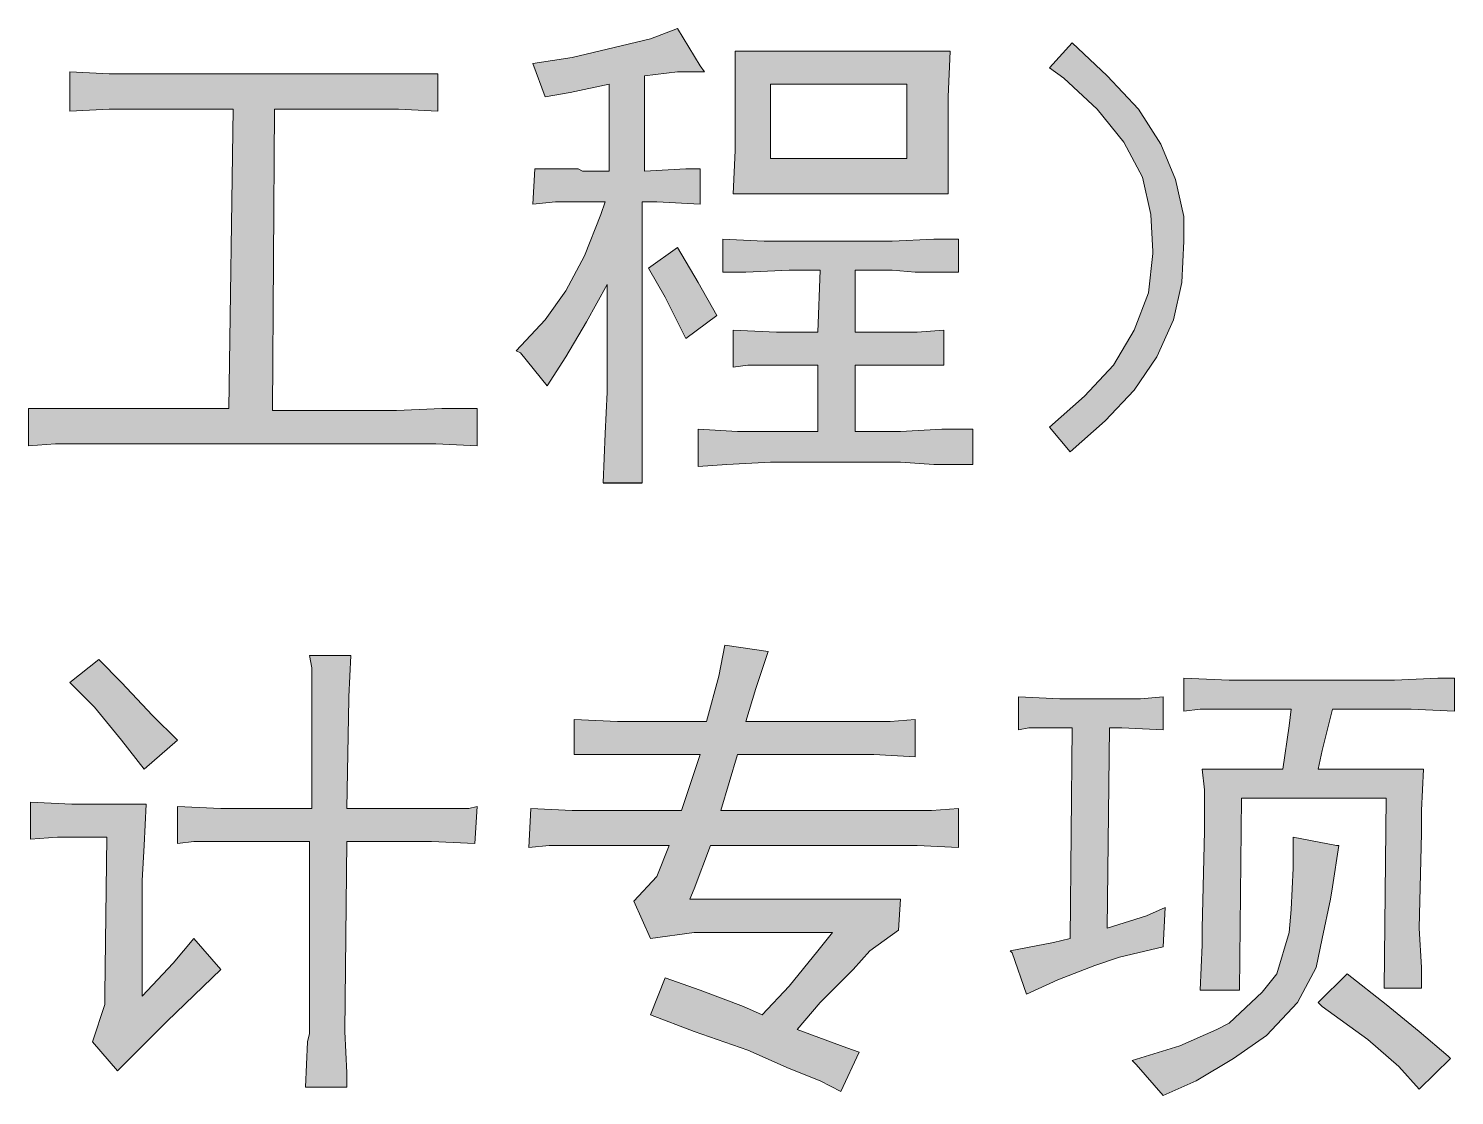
# Model space of a CAD drawing. Extents: x 36524600 to 36525730, y 2746759 to 2747713.
# Drawn here: x 36525602.27 to 36525607.53, y 2746795.52 to 2746799.45 of the extents above; entities that cross this region are included whole.
import ezdxf

# ---------------------------------------------------------------- set-up
doc = ezdxf.new("R2010")
doc.units = 0
doc.header["$LTSCALE"] = 1000
doc.header["$MEASUREMENT"] = 0
doc.layers.add('A0-13 图框-细线', color=7, linetype='Continuous')
doc.layers.add('A0-24 图框-填充', color=7, linetype='Continuous')

# ---------------------------------------------------------------- blocks, each defined once
blk = doc.blocks.new('LOGO资质4')
at = {"layer": 'A0-24 图框-填充'}
h = blk.add_hatch(color=256, dxfattribs=at)
h.dxf.hatch_style = 1
h.paths.add_polyline_path([(4299.1, 1242.4), (4299.1, 1259.1), (4299.1, 1291.2), (4299.1, 1314), (4300.6, 1347.6), (4142, 1347.6), (4142, 1323.2), (4142, 1294.2), (4142, 1274.4), (4140.5, 1242.4)])
h.paths.add_polyline_path([(4168, 1268.3), (4168, 1323.2), (4268.6, 1323.2), (4268.6, 1268.3)], flags=16)
h.paths.add_polyline_path([(4230.5, 1186), (4257.9, 1186), (4274.7, 1184.4), (4306.7, 1184.4), (4306.7, 1208.8), (4288.4, 1208.8), (4257.9, 1207.3), (4181.7, 1207.3), (4163.4, 1207.3), (4132.9, 1208.8), (4132.9, 1184.4), (4149.7, 1184.4), (4181.7, 1186), (4204.6, 1186), (4203, 1140.2), (4183.2, 1140.2), (4172.5, 1140.2), (4140.5, 1141.7), (4140.5, 1114.3), (4151.2, 1115.8), (4183.2, 1115.8), (4203, 1115.8), (4203, 1067), (4169.5, 1067), (4143.6, 1067), (4114.6, 1068.6), (4114.6, 1041.1), (4135.9, 1042.6), (4168, 1044.2), (4264, 1044.2), (4288.4, 1042.6), (4317.4, 1042.6), (4317.4, 1068.6), (4294.5, 1068.6), (4264, 1067), (4230.5, 1067), (4230.5, 1115.8), (4250.3, 1115.8), (4261, 1115.8), (4296, 1115.8), (4296, 1141.7), (4276.2, 1140.2), (4245.7, 1140.2), (4230.5, 1140.2)])
h.paths.add_polyline_path([(4073.4, 1236.3), (4084.1, 1236.3), (4116.1, 1234.7), (4116.1, 1260.7), (4105.5, 1260.7), (4075, 1259.1), (4075, 1329.3), (4099.4, 1332.3), (4119.2, 1332.3), (4116.1, 1336.9), (4099.4, 1364.3), (4079.5, 1356.7), (4047.5, 1349.1), (4021.6, 1343), (3992.6, 1338.4), (4001.8, 1314), (4020.1, 1317.1), (4049, 1323.2), (4049, 1259.1), (4029.2, 1259.1), (4026.2, 1260.7), (3994.2, 1260.7), (3992.6, 1234.7), (4009.4, 1236.3), (4046, 1236.3), (4042.9, 1227.1), (4030.7, 1196.6), (4017, 1170.7), (4001.8, 1149.4), (3980.4, 1126.5), (3983.5, 1125), (4003.3, 1100.6), (4017, 1121.9), (4032.3, 1147.8), (4047.5, 1175.3), (4047.5, 1111.2), (4047.5, 1096), (4046, 1065.5), (4044.5, 1028.9), (4073.4, 1028.9), (4073.4, 1054.8), (4073.4, 1086.9), (4073.4, 1112.8)])
h.paths.add_polyline_path([(4114.6, 1176.8), (4099.4, 1202.7), (4078, 1187.5), (4090.2, 1166.1), (4105.5, 1135.6), (4128.3, 1152.4)])
h = blk.add_hatch(color=256, dxfattribs=at)
h.dxf.hatch_style = 1
h.paths.add_polyline_path([(4436.3, 1097.5), (4453.1, 1121.9), (4465.3, 1149.4), (4471.4, 1176.8), (4472.9, 1207.3), (4472.9, 1225.6), (4466.8, 1253), (4456.1, 1279), (4439.4, 1304.9), (4416.5, 1329.3), (4390.6, 1353.7), (4373.8, 1335.4), (4384.5, 1327.8), (4408.9, 1304.9), (4428.7, 1280.5), (4442.4, 1254.6), (4448.5, 1227.1), (4450.1, 1198.7), (4447, 1169.2), (4436.3, 1141.7), (4421.1, 1115.8), (4399.7, 1093), (4373.8, 1070.1), (4389, 1051.8), (4415, 1074.7)])
h = blk.add_hatch(color=256, dxfattribs=at)
h.dxf.hatch_style = 1
h.paths.add_polyline_path([(3893.5, 1057.9), (3921, 1057.9), (3951.5, 1056.4), (3951.5, 1083.8), (3925.5, 1083.8), (3892, 1082.3), (3800.5, 1082.3), (3802, 1304.9), (3860, 1304.9), (3893.5, 1304.9), (3922.5, 1303.4), (3922.5, 1330.8), (3893.5, 1330.8), (3861.5, 1330.8), (3715.1, 1330.8), (3713.6, 1330.8), (3680.1, 1330.8), (3651.1, 1332.3), (3651.1, 1303.4), (3680.1, 1304.9), (3715.1, 1304.9), (3771.5, 1304.9), (3768.5, 1083.8), (3675.5, 1083.8), (3649.6, 1083.8), (3620.6, 1083.8), (3620.6, 1056.4), (3640.4, 1057.9), (3674, 1057.9)])
h = blk.add_hatch(color=256, dxfattribs=at)
h.dxf.hatch_style = 1
h.paths.add_polyline_path([(4306.7, 788.7), (4286.9, 787.2), (4256.4, 787.2), (4131.4, 787.2), (4143.6, 828.4), (4225.9, 828.4), (4244.2, 828.4), (4274.7, 826.8), (4274.7, 854.3), (4256.4, 852.8), (4225.9, 852.8), (4149.7, 852.8), (4157.3, 877.2), (4166.4, 904.6), (4134.4, 909.2), (4129.9, 886.3), (4120.7, 852.8), (4061.2, 852.8), (4055.1, 852.8), (4023.1, 854.3), (4023.1, 828.4), (4029.2, 828.4), (4061.2, 828.4), (4116.1, 828.4), (4102.4, 787.2), (4038.4, 787.2), (4021.6, 787.2), (3991.1, 788.7), (3989.6, 759.8), (4004.8, 761.3), (4038.4, 761.3), (4093.3, 761.3), (4084.1, 738.4), (4067.3, 720.1), (4079.5, 692.7), (4111.6, 697.2), (4213.7, 697.2), (4203, 683.5), (4181.7, 657.6), (4161.9, 636.3), (4148.1, 642.4), (4116.1, 654.6), (4090.2, 663.7), (4079.5, 636.3), (4111.6, 624.1), (4151.2, 610.3), (4181.7, 596.6), (4204.6, 587.5), (4219.8, 579.8), (4233.5, 608.8), (4224.4, 611.9), (4187.8, 625.6), (4204.6, 645.4), (4229, 669.8), (4241.2, 683.5), (4262.5, 698.8), (4264, 721.6), (4108.5, 721.6), (4111.6, 729.3), (4123.8, 761.3), (4257.9, 761.3), (4276.2, 761.3), (4306.7, 759.8)])
h.paths.add_polyline_path([(4459.2, 715.5), (4445.5, 709.4), (4416.5, 700.3), (4418, 848.2), (4427.2, 848.2), (4457.7, 846.7), (4457.7, 871.1), (4440.9, 869.5), (4405.8, 869.5), (4381.4, 869.5), (4350.9, 871.1), (4350.9, 846.7), (4358.6, 848.2), (4390.6, 848.2), (4389, 692.7), (4376.9, 689.6), (4344.8, 683.5), (4346.4, 682), (4357, 651.5), (4379.9, 662.2), (4407.3, 672.8), (4425.6, 678.9), (4457.7, 686.6)])
h.paths.add_polyline_path([(4649.8, 817.7), (4572, 817.7), (4575.1, 831.4), (4582.7, 861.9), (4626.9, 861.9), (4640.6, 861.9), (4672.6, 860.4), (4672.6, 884.8), (4660.4, 884.8), (4628.4, 883.3), (4517.1, 883.3), (4506.4, 883.3), (4472.9, 884.8), (4472.9, 860.4), (4485.1, 861.9), (4517.1, 861.9), (4552.2, 861.9), (4550.7, 849.7), (4546.1, 817.7), (4486.6, 817.7), (4488.2, 802.4), (4488.2, 772), (4486.6, 700.3), (4486.6, 688.1), (4485.1, 654.6), (4514.1, 654.6), (4515.6, 796.3), (4622.3, 796.3), (4620.8, 656.1), (4648.2, 656.1), (4648.2, 671.3), (4646.7, 700.3), (4648.2, 770.4), (4648.2, 787.2)])
h.paths.add_polyline_path([(4587.3, 761.3), (4585.7, 761.3), (4553.7, 767.4), (4553.7, 744.5), (4552.2, 714), (4550.7, 697.2), (4541.5, 666.7), (4530.8, 653), (4506.4, 630.2), (4497.3, 625.6), (4469.9, 613.4), (4434.8, 602.7), (4437.8, 599.7), (4457.7, 576.8), (4482.1, 587.5), (4509.5, 604.2), (4533.9, 621), (4556.8, 645.4), (4570.5, 671.3), (4575.1, 692.7), (4581.2, 721.6), (4582.7, 730.8)])
h.paths.add_polyline_path([(4646.7, 624.1), (4622.3, 643.9), (4593.4, 666.7), (4572, 645.4), (4575.1, 642.4), (4608.6, 618), (4631.5, 598.1), (4646.7, 581.4), (4669.6, 604.2), (4668.1, 605.8)])
h = blk.add_hatch(color=256, dxfattribs=at)
h.dxf.hatch_style = 1
h.paths.add_polyline_path([(3704.5, 650), (3704.5, 735.4), (3706, 761.3), (3707.5, 791.8), (3652.6, 791.8), (3622.1, 793.3), (3622.1, 765.9), (3641.9, 767.4), (3678.5, 767.4), (3677, 651.5), (3677, 643.9), (3667.9, 616.4), (3686.2, 595.1), (3699.9, 608.8), (3722.8, 631.7), (3762.4, 669.8), (3742.6, 692.7), (3727.3, 674.4)])
h.paths.add_polyline_path([(3689.2, 839), (3706, 817.7), (3730.4, 839), (3712.1, 857.3), (3689.2, 881.7), (3672.4, 898.5), (3651.1, 881.7), (3669.4, 863.4)])
h.paths.add_polyline_path([(3855.4, 788.7), (3856.9, 869.5), (3856.9, 871.1), (3858.5, 901.6), (3828, 901.6), (3829.5, 892.4), (3829.5, 858.9), (3829.5, 788.7), (3770, 788.7), (3762.4, 788.7), (3730.4, 790.2), (3730.4, 762.8), (3742.6, 764.3), (3773.1, 764.3), (3828, 764.3), (3828, 622.5), (3826.4, 616.4), (3824.9, 582.9), (3855.4, 582.9), (3855.4, 593.6), (3853.9, 624.1), (3855.4, 764.3), (3914.9, 764.3), (3917.9, 764.3), (3949.9, 762.8), (3951.5, 790.2), (3945.4, 788.7), (3913.3, 788.7)])
at = {"layer": 'A0-13 图框-细线', "lineweight": 0}
for p, q in [((4099.4, 1364.3), (4079.5, 1356.7)), ((4116.1, 1336.9), (4099.4, 1364.3)), ((4047.5, 1349.1), (4021.6, 1343)), ((4079.5, 1356.7), (4047.5, 1349.1)), ((4300.6, 1347.6), (4142, 1347.6)), ((4142, 1347.6), (4142, 1323.2)), ((4299.1, 1314), (4300.6, 1347.6)), ((4390.6, 1353.7), (4373.8, 1335.4)), ((4416.5, 1329.3), (4390.6, 1353.7)), ((4021.6, 1343), (3992.6, 1338.4)), ((3992.6, 1338.4), (4001.8, 1314)), ((4119.2, 1332.3), (4116.1, 1336.9)), ((3651.1, 1332.3), (3651.1, 1303.4)), ((3680.1, 1330.8), (3651.1, 1332.3)), ((3713.6, 1330.8), (3680.1, 1330.8)), ((3715.1, 1330.8), (3713.6, 1330.8)), ((3861.5, 1330.8), (3715.1, 1330.8)), ((3893.5, 1330.8), (3861.5, 1330.8)), ((3922.5, 1330.8), (3893.5, 1330.8)), ((3922.5, 1303.4), (3922.5, 1330.8)), ((4075, 1329.3), (4099.4, 1332.3)), ((4075, 1259.1), (4075, 1329.3)), ((4099.4, 1332.3), (4119.2, 1332.3)), ((4373.8, 1335.4), (4384.5, 1327.8)), ((4384.5, 1327.8), (4408.9, 1304.9)), ((4439.4, 1304.9), (4416.5, 1329.3)), ((4001.8, 1314), (4020.1, 1317.1)), ((4020.1, 1317.1), (4049, 1323.2)), ((4049, 1323.2), (4049, 1259.1)), ((4142, 1323.2), (4142, 1294.2)), ((4168, 1268.3), (4168, 1323.2)), ((4168, 1323.2), (4268.6, 1323.2)), ((4268.6, 1323.2), (4268.6, 1268.3)), ((3651.1, 1303.4), (3680.1, 1304.9)), ((3680.1, 1304.9), (3715.1, 1304.9)), ((3715.1, 1304.9), (3771.5, 1304.9)), ((3771.5, 1304.9), (3768.5, 1083.8)), ((3800.5, 1082.3), (3802, 1304.9)), ((3802, 1304.9), (3860, 1304.9)), ((3860, 1304.9), (3893.5, 1304.9)), ((3893.5, 1304.9), (3922.5, 1303.4)), ((4299.1, 1291.2), (4299.1, 1314)), ((4408.9, 1304.9), (4428.7, 1280.5)), ((4456.1, 1279), (4439.4, 1304.9)), ((3651.1, 1303.4), (3651.1, 1303.4)), ((4142, 1294.2), (4142, 1274.4)), ((4299.1, 1259.1), (4299.1, 1291.2)), ((4142, 1274.4), (4140.5, 1242.4)), ((4428.7, 1280.5), (4442.4, 1254.6)), ((4466.8, 1253), (4456.1, 1279)), ((4268.6, 1268.3), (4168, 1268.3)), ((3994.2, 1260.7), (3992.6, 1234.7)), ((4026.2, 1260.7), (3994.2, 1260.7)), ((4029.2, 1259.1), (4026.2, 1260.7)), ((4049, 1259.1), (4029.2, 1259.1)), ((4105.5, 1260.7), (4075, 1259.1)), ((4116.1, 1260.7), (4105.5, 1260.7)), ((4116.1, 1234.7), (4116.1, 1260.7)), ((4299.1, 1242.4), (4299.1, 1259.1)), ((4442.4, 1254.6), (4448.5, 1227.1)), ((4472.9, 1225.6), (4466.8, 1253)), ((4140.5, 1242.4), (4299.1, 1242.4)), ((3992.6, 1234.7), (4009.4, 1236.3)), ((4009.4, 1236.3), (4046, 1236.3)), ((4046, 1236.3), (4042.9, 1227.1)), ((4073.4, 1236.3), (4084.1, 1236.3)), ((4073.4, 1112.8), (4073.4, 1236.3)), ((4084.1, 1236.3), (4116.1, 1234.7)), ((4042.9, 1227.1), (4030.7, 1196.6)), ((4448.5, 1227.1), (4450, 1199.7)), ((4472.9, 1207.3), (4472.9, 1225.6)), ((4099.4, 1202.7), (4078, 1187.5)), ((4114.6, 1176.8), (4099.4, 1202.7)), ((4132.9, 1208.8), (4132.9, 1184.4)), ((4163.4, 1207.3), (4132.9, 1208.8)), ((4181.7, 1207.3), (4163.4, 1207.3)), ((4257.9, 1207.3), (4181.7, 1207.3)), ((4288.4, 1208.8), (4257.9, 1207.3)), ((4306.7, 1208.8), (4288.4, 1208.8)), ((4306.7, 1184.4), (4306.7, 1208.8)), ((4450, 1199.7), (4450, 1198.2)), ((4471.4, 1176.8), (4472.9, 1207.3)), ((4030.7, 1196.6), (4017, 1170.7)), ((4450, 1198.2), (4447, 1169.2)), ((4078, 1187.5), (4090.2, 1166.1)), ((4132.9, 1184.4), (4149.7, 1184.4)), ((4149.7, 1184.4), (4181.7, 1186)), ((4181.7, 1186), (4204.6, 1186)), ((4204.6, 1186), (4203, 1140.2)), ((4230.5, 1140.2), (4230.5, 1186)), ((4230.5, 1186), (4257.9, 1186)), ((4257.9, 1186), (4274.7, 1184.4)), ((4274.7, 1184.4), (4306.7, 1184.4)), ((4017, 1170.7), (4001.8, 1149.4)), ((4032.3, 1147.8), (4047.5, 1175.3)), ((4047.5, 1175.3), (4047.5, 1111.2)), ((4128.3, 1152.4), (4114.6, 1176.8)), ((4447, 1169.2), (4436.3, 1141.7)), ((4465.3, 1149.4), (4471.4, 1176.8)), ((4090.2, 1166.1), (4105.5, 1135.6)), ((4001.8, 1149.4), (3980.4, 1126.5)), ((4017, 1121.9), (4032.3, 1147.8)), ((4105.5, 1135.6), (4128.3, 1152.4)), ((4453.1, 1121.9), (4465.3, 1149.4)), ((4140.5, 1141.7), (4140.5, 1114.3)), ((4172.5, 1140.2), (4140.5, 1141.7)), ((4183.2, 1140.2), (4172.5, 1140.2)), ((4203, 1140.2), (4183.2, 1140.2)), ((4245.7, 1140.2), (4230.5, 1140.2)), ((4276.2, 1140.2), (4245.7, 1140.2)), ((4296, 1141.7), (4276.2, 1140.2)), ((4296, 1115.8), (4296, 1141.7)), ((4436.3, 1141.7), (4421.1, 1115.8)), ((3980.4, 1126.5), (3983.5, 1125)), ((3983.5, 1125), (4003.3, 1100.6)), ((4003.3, 1100.6), (4017, 1121.9)), ((4140.5, 1114.3), (4151.2, 1115.8)), ((4151.2, 1115.8), (4183.2, 1115.8)), ((4183.2, 1115.8), (4203, 1115.8)), ((4203, 1115.8), (4203, 1067)), ((4230.5, 1115.8), (4250.3, 1115.8)), ((4230.5, 1067), (4230.5, 1115.8)), ((4250.3, 1115.8), (4261, 1115.8)), ((4261, 1115.8), (4296, 1115.8)), ((4421.1, 1115.8), (4399.7, 1093)), ((4436.3, 1097.5), (4453.1, 1121.9)), ((4047.5, 1111.2), (4047.5, 1096)), ((4073.4, 1086.9), (4073.4, 1112.8)), ((4047.5, 1096), (4046, 1065.5)), ((4415, 1074.7), (4436.3, 1097.5)), ((3620.6, 1083.8), (3620.6, 1056.4)), ((3649.6, 1083.8), (3620.6, 1083.8)), ((3675.5, 1083.8), (3649.6, 1083.8)), ((3768.5, 1083.8), (3675.5, 1083.8)), ((3925.5, 1083.8), (3892, 1082.3)), ((3951.5, 1083.8), (3925.5, 1083.8)), ((3951.5, 1056.4), (3951.5, 1083.8)), ((4073.4, 1054.8), (4073.4, 1086.9)), ((4399.7, 1093), (4373.8, 1070.1)), ((3892, 1082.3), (3800.5, 1082.3)), ((4389, 1051.8), (4415, 1074.7)), ((4046, 1065.5), (4044.5, 1028.9)), ((4114.6, 1068.6), (4114.6, 1041.1)), ((4143.6, 1067), (4114.6, 1068.6)), ((4169.5, 1067), (4143.6, 1067)), ((4203, 1067), (4169.5, 1067)), ((4264, 1067), (4230.5, 1067)), ((4294.5, 1068.6), (4264, 1067)), ((4317.4, 1068.6), (4294.5, 1068.6)), ((4317.4, 1042.6), (4317.4, 1068.6)), ((4373.8, 1070.1), (4389, 1051.8)), ((3620.6, 1056.4), (3640.4, 1057.9)), ((3640.4, 1057.9), (3674, 1057.9)), ((3674, 1057.9), (3893.5, 1057.9)), ((3893.5, 1057.9), (3921, 1057.9)), ((3921, 1057.9), (3951.5, 1056.4)), ((4073.4, 1028.9), (4073.4, 1054.8)), ((4114.6, 1041.1), (4135.9, 1042.6)), ((4135.9, 1042.6), (4168, 1044.2)), ((4168, 1044.2), (4264, 1044.2)), ((4264, 1044.2), (4288.4, 1042.6)), ((4288.4, 1042.6), (4317.4, 1042.6)), ((4389, 1051.8), (4389, 1051.8)), ((4134.4, 909.2), (4129.9, 886.3)), ((4166.4, 904.6), (4134.4, 909.2)), ((3672.4, 898.5), (3651.1, 881.7)), ((3689.2, 881.7), (3672.4, 898.5)), ((3858.5, 901.6), (3828, 901.6)), ((3828, 901.6), (3829.5, 892.4)), ((3856.9, 871.1), (3858.5, 901.6)), ((4157.3, 877.2), (4166.4, 904.6)), ((3829.5, 892.4), (3829.5, 858.9)), ((4129.9, 886.3), (4120.7, 852.8)), ((4472.9, 884.8), (4472.9, 860.4)), ((4506.4, 883.3), (4472.9, 884.8)), ((4660.4, 884.8), (4628.4, 883.3)), ((4672.6, 884.8), (4660.4, 884.8)), ((4672.6, 860.4), (4672.6, 884.8)), ((3651.1, 881.7), (3669.4, 863.4)), ((3712.1, 857.3), (3689.2, 881.7)), ((4149.7, 852.8), (4157.3, 877.2)), ((4517.1, 883.3), (4506.4, 883.3)), ((4628.4, 883.3), (4517.1, 883.3)), ((3669.4, 863.4), (3689.2, 839)), ((3855.4, 788.7), (3856.9, 869.5)), ((3856.9, 869.5), (3856.9, 871.1)), ((4350.9, 871.1), (4350.9, 846.7)), ((4381.4, 869.5), (4350.9, 871.1)), ((4405.8, 869.5), (4381.4, 869.5)), ((4440.9, 869.5), (4405.8, 869.5)), ((4457.7, 871.1), (4440.9, 869.5)), ((4457.7, 846.7), (4457.7, 871.1)), ((3730.4, 839), (3712.1, 857.3)), ((3829.5, 858.9), (3829.5, 788.7)), ((4023.1, 854.3), (4023.1, 828.4)), ((4055.1, 852.8), (4023.1, 854.3)), ((4061.2, 852.8), (4055.1, 852.8)), ((4120.7, 852.8), (4061.2, 852.8)), ((4225.9, 852.8), (4149.7, 852.8)), ((4256.4, 852.8), (4225.9, 852.8)), ((4274.7, 854.3), (4256.4, 852.8)), ((4274.7, 826.8), (4274.7, 854.3)), ((4472.9, 860.4), (4485.1, 861.9)), ((4485.1, 861.9), (4517.1, 861.9)), ((4517.1, 861.9), (4552.2, 861.9)), ((4552.2, 861.9), (4550.7, 849.7)), ((4575.1, 831.4), (4582.7, 861.9)), ((4582.7, 861.9), (4626.9, 861.9)), ((4626.9, 861.9), (4640.6, 861.9)), ((4640.6, 861.9), (4672.6, 860.4)), ((4350.9, 846.7), (4358.6, 848.2)), ((4358.6, 848.2), (4390.6, 848.2)), ((4390.6, 848.2), (4389, 692.7)), ((4416.5, 700.3), (4418, 848.2)), ((4418, 848.2), (4427.2, 848.2)), ((4427.2, 848.2), (4457.7, 846.7)), ((4550.7, 849.7), (4546.1, 817.7)), ((3689.2, 839), (3706, 817.7)), ((3706, 817.7), (3730.4, 839)), ((4572, 817.7), (4575.1, 831.4)), ((4023.1, 828.4), (4029.2, 828.4)), ((4029.2, 828.4), (4061.2, 828.4)), ((4061.2, 828.4), (4116.1, 828.4)), ((4116.1, 828.4), (4102.4, 787.2)), ((4131.4, 787.2), (4143.6, 828.4)), ((4143.6, 828.4), (4225.9, 828.4)), ((4225.9, 828.4), (4244.2, 828.4)), ((4244.2, 828.4), (4274.7, 826.8)), ((3706, 817.7), (3706, 817.7)), ((4546.1, 817.7), (4486.6, 817.7)), ((4486.6, 817.7), (4488.2, 802.4)), ((4649.8, 817.7), (4572, 817.7)), ((4648.2, 787.2), (4649.8, 817.7)), ((4488.2, 802.4), (4488.2, 772)), ((3622.1, 793.3), (3622.1, 765.9)), ((3652.6, 791.8), (3622.1, 793.3)), ((3707.5, 791.8), (3652.6, 791.8)), ((3706, 761.3), (3707.5, 791.8)), ((3730.4, 790.2), (3730.4, 762.8)), ((3762.4, 788.7), (3730.4, 790.2)), ((3951.5, 790.2), (3945.4, 788.7)), ((3949.9, 762.8), (3951.5, 790.2)), ((4514.1, 654.6), (4515.6, 796.3)), ((4515.6, 796.3), (4622.3, 796.3)), ((4622.3, 796.3), (4620.8, 656.1)), ((3770, 788.7), (3762.4, 788.7)), ((3829.5, 788.7), (3770, 788.7)), ((3913.3, 788.7), (3855.4, 788.7)), ((3945.4, 788.7), (3913.3, 788.7)), ((3991.1, 788.7), (3989.6, 759.8)), ((4021.6, 787.2), (3991.1, 788.7)), ((4038.4, 787.2), (4021.6, 787.2)), ((4102.4, 787.2), (4038.4, 787.2)), ((4256.4, 787.2), (4131.4, 787.2)), ((4286.9, 787.2), (4256.4, 787.2)), ((4306.7, 788.7), (4286.9, 787.2)), ((4306.7, 759.8), (4306.7, 788.7)), ((4648.2, 770.4), (4648.2, 787.2)), ((4488.2, 772), (4486.6, 700.3)), ((4646.7, 700.3), (4648.2, 770.4)), ((3622.1, 765.9), (3641.9, 767.4)), ((3641.9, 767.4), (3678.5, 767.4)), ((3678.5, 767.4), (3677, 651.5)), ((3704.5, 735.4), (3706, 761.3)), ((3730.4, 762.8), (3742.6, 764.3)), ((3742.6, 764.3), (3773.1, 764.3)), ((3773.1, 764.3), (3828, 764.3)), ((3828, 764.3), (3828, 622.5)), ((3853.9, 624.1), (3855.4, 764.3)), ((3855.4, 764.3), (3914.9, 764.3)), ((3914.9, 764.3), (3917.9, 764.3)), ((3917.9, 764.3), (3949.9, 762.8)), ((3989.6, 759.8), (4004.8, 761.3)), ((4004.8, 761.3), (4038.4, 761.3)), ((4038.4, 761.3), (4093.3, 761.3)), ((4093.3, 761.3), (4084.1, 738.4)), ((4111.6, 729.3), (4123.8, 761.3)), ((4123.8, 761.3), (4257.9, 761.3)), ((4257.9, 761.3), (4276.2, 761.3)), ((4276.2, 761.3), (4306.7, 759.8)), ((4553.7, 767.4), (4553.7, 744.5)), ((4585.7, 761.3), (4553.7, 767.4)), ((4582.7, 730.8), (4587.3, 761.3)), ((4587.3, 761.3), (4585.7, 761.3)), ((4084.1, 738.4), (4067.3, 720.1)), ((4553.7, 744.5), (4552.2, 714)), ((3704.5, 650), (3704.5, 735.4)), ((4108.5, 721.6), (4111.6, 729.3)), ((4581.2, 721.6), (4582.7, 730.8)), ((4067.3, 720.1), (4079.5, 692.7)), ((4264, 721.6), (4108.5, 721.6)), ((4262.5, 698.8), (4264, 721.6)), ((4459.2, 715.5), (4445.5, 709.4)), ((4457.7, 686.6), (4459.2, 715.5)), ((4575.1, 692.7), (4581.2, 721.6)), ((4445.5, 709.4), (4416.5, 700.3)), ((4552.2, 714), (4550.7, 697.2)), ((4079.5, 692.7), (4111.6, 697.2)), ((4111.6, 697.2), (4213.7, 697.2)), ((4213.7, 697.2), (4203, 683.5)), ((4241.2, 683.5), (4262.5, 698.8)), ((4486.6, 700.3), (4486.6, 688.1)), ((4550.7, 697.2), (4541.5, 666.7)), ((4648.2, 671.3), (4646.7, 700.3)), ((3742.6, 692.7), (3727.3, 674.4)), ((3762.4, 669.8), (3742.6, 692.7)), ((4079.5, 692.7), (4079.5, 692.7)), ((4376.9, 689.6), (4344.8, 683.5)), ((4389, 692.7), (4376.9, 689.6)), ((4425.6, 678.9), (4457.7, 686.6)), ((4486.6, 688.1), (4485.1, 654.6)), ((4570.5, 671.3), (4575.1, 692.7)), ((3727.3, 674.4), (3704.5, 650)), ((4203, 683.5), (4181.7, 657.6)), ((4229, 669.8), (4241.2, 683.5)), ((4344.8, 683.5), (4346.4, 682)), ((4346.4, 682), (4357, 651.5)), ((4407.3, 672.8), (4425.6, 678.9)), ((3722.8, 631.7), (3762.4, 669.8)), ((4090.2, 663.7), (4079.5, 636.3)), ((4116.1, 654.6), (4090.2, 663.7)), ((4204.6, 645.4), (4229, 669.8)), ((4379.9, 662.2), (4407.3, 672.8)), ((4541.5, 666.7), (4530.8, 653)), ((4556.8, 645.4), (4570.5, 671.3)), ((4593.4, 666.7), (4572, 645.4)), ((4622.3, 643.9), (4593.4, 666.7)), ((4648.2, 656.1), (4648.2, 671.3)), ((4148.1, 642.4), (4116.1, 654.6)), ((4181.7, 657.6), (4161.9, 636.3)), ((4357, 651.5), (4379.9, 662.2)), ((4485.1, 654.6), (4514.1, 654.6)), ((4530.8, 653), (4506.4, 630.2)), ((4620.8, 656.1), (4648.2, 656.1)), ((3677, 643.9), (3667.9, 616.4)), ((3677, 651.5), (3677, 643.9)), ((4161.9, 636.3), (4148.1, 642.4)), ((4187.8, 625.6), (4204.6, 645.4)), ((4533.9, 621), (4556.8, 645.4)), ((4572, 645.4), (4575.1, 642.4)), ((4575.1, 642.4), (4608.6, 618)), ((4646.7, 624.1), (4622.3, 643.9)), ((3699.9, 608.8), (3722.8, 631.7)), ((4079.5, 636.3), (4111.6, 624.1)), ((3828, 622.5), (3826.4, 616.4)), ((3855.4, 593.6), (3853.9, 624.1)), ((4111.6, 624.1), (4151.2, 610.3)), ((4224.4, 611.9), (4187.8, 625.6)), ((4497.3, 625.6), (4469.9, 613.4)), ((4506.4, 630.2), (4497.3, 625.6)), ((4509.5, 604.2), (4533.9, 621)), ((4533.9, 621), (4533.9, 621)), ((4668.1, 605.8), (4646.7, 624.1)), ((3667.9, 616.4), (3686.2, 595.1)), ((3826.4, 616.4), (3824.9, 582.9)), ((4151.2, 610.3), (4181.7, 596.6)), ((4233.5, 608.8), (4224.4, 611.9)), ((4469.9, 613.4), (4434.8, 602.7)), ((4608.6, 618), (4631.5, 598.1)), ((3686.2, 595.1), (3699.9, 608.8)), ((4219.8, 579.8), (4233.5, 608.8)), ((4434.8, 602.7), (4437.8, 599.7)), ((4437.8, 599.7), (4457.7, 576.8)), ((4482.1, 587.5), (4509.5, 604.2)), ((4646.7, 581.4), (4669.6, 604.2)), ((4669.6, 604.2), (4668.1, 605.8)), ((3855.4, 582.9), (3855.4, 593.6)), ((4181.7, 596.6), (4204.6, 587.5)), ((4631.5, 598.1), (4646.7, 581.4)), ((3824.9, 582.9), (3855.4, 582.9)), ((4204.6, 587.5), (4219.8, 579.8)), ((4457.7, 576.8), (4482.1, 587.5)), ((4646.7, 581.4), (4646.7, 581.4))]:
    blk.add_line(p, q, dxfattribs=at)
at = {"layer": 'A0-24 图框-填充'}
blk.add_line((4044.5, 1028.9), (4073.4, 1028.9), dxfattribs=at)
blk = doc.blocks.new('A$C6202001D')
blk.add_blockref('LOGO资质4', (51200, 1200))

msp = doc.modelspace()

# ---------------------------------------------------------------- block references
at = {"xscale": 0.005, "yscale": 0.005, "zscale": 0.005}
msp.add_blockref('A$C6202001D', (36525328.1686, 2746786.6319), dxfattribs=at)

doc.saveas('drawing.dxf')
